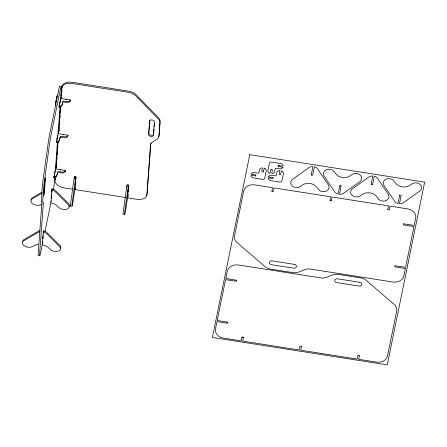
<?xml version="1.0" encoding="UTF-8"?>
<svg xmlns="http://www.w3.org/2000/svg" width="447" height="447" viewBox="0 0 447 447"><rect width="100%" height="100%" fill="white"/><g stroke="black" fill="none" stroke-linecap="round" stroke-linejoin="round"><path stroke-width="0.67" d="M42.783 238.178L42.878 237.296M54.579 173.961L54.651 172.961L54.26 172.967M60.725 248.051A5.817 3.475 11.6 0 0 59.747 245.302L47.136 232.753A5.817 3.475 11.6 0 0 43.443 230.842L42.269 244.788L40.711 252.404A9.689 0.598 -81.1 0 1 39.627 253.974L43.292 204.067A9.689 0.598 -81.1 0 0 43.236 202.111L42.839 202.061A9.689 0.598 -81.1 0 1 42.783 200.1L43.778 186.561A9.689 0.598 -81.1 0 1 44.348 181.555L49.662 143.174A9.689 0.598 -81.1 0 1 51.081 134.759L60.272 89.83A9.689 0.598 -81.1 0 1 61.418 87.835L60.613 98.776L59.004 107.202L60.663 106.906L61.759 106.084L62.625 102.581A0.967 0.777 4.2 0 1 63.731 101.966C65.798 102.62 70.615 103.458 70.615 99.994L61.161 98.508L61.965 87.567A9.689 5.789 11.6 0 1 71.928 83.449L128.306 92.305A9.689 5.789 11.6 0 1 135.782 95.826L158.249 118.919A9.689 5.789 11.6 0 1 159.903 122.701L158.908 136.24A9.689 5.789 11.6 0 1 156.741 139.425L152.695 141.917A9.689 5.789 11.6 0 0 150.527 145.102L146.862 195.009A9.689 5.789 11.6 0 1 137.184 199.356L127.63 197.853L128.568 185.086L127.099 184.851A5.817 0.358 -81.1 0 0 126.384 189.187L123.433 210.297A5.817 0.358 -81.1 0 0 123.238 214.381M42.51 243.621L42.683 241.224M42.856 238.827L43.091 235.636M43.27 233.239L43.443 230.842M68.989 206.749A5.817 3.475 11.6 0 0 68.335 203.34L55.724 190.796A5.817 3.475 11.6 0 0 52.031 188.885L50.852 202.826L44.985 231.507M51.092 201.658L51.154 200.859M51.327 198.462L51.617 194.473M51.796 192.076L52.031 188.885M57.97 141.984L55.987 168.955L65.441 170.441C65.441 173.905 60.624 173.067 58.563 172.413A0.967 0.777 4.2 0 0 57.451 173.028L56.585 176.531L55.489 177.358L53.83 177.649L55.439 169.223L57.467 141.638M60.557 106.76L58.574 133.731L68.028 135.218C68.028 138.682 63.211 137.844 61.15 137.19A0.967 0.777 4.2 0 0 60.038 137.805L59.172 141.308L58.076 142.129L56.417 142.425L58.026 133.999L60.004 107.029M54.869 176.956L54.568 181.057A9.689 0.598 -81.1 0 1 53.534 189.087M60.412 101.508L60.546 99.67L60.256 101.095M55.322 178.057L55.121 180.789A9.689 5.789 11.6 0 0 63.949 187.857L72.313 189.17M55.361 179.616L55.456 178.252M56.54 163.49L56.227 167.781L56.825 167.876M56.68 161.652L56.992 157.361M57.171 154.908L57.445 151.231M57.579 149.393L57.892 145.102M58.026 143.263L58.116 142.034M58.903 131.334L59.222 127.043M59.356 125.205L59.669 120.913M59.803 119.07L60.077 115.393M60.256 112.94L60.569 108.649M61.602 94.602L61.904 90.495M62.105 87.763L62.206 86.394A9.689 5.789 11.6 0 1 72.168 82.276L128.546 91.132A9.689 5.789 11.6 0 1 136.022 94.652L158.489 117.745A9.689 5.789 11.6 0 1 160.143 121.528L159.149 135.072A9.689 5.789 11.6 0 1 158.523 136.827M60.731 170.083L60.641 169.614M63.323 134.793L63.234 134.323M74.269 178.979L74.442 176.587L75.917 176.816L74.979 189.584L125.518 197.529M75.275 187.611L74.979 189.584M75.454 185.22L75.744 181.231M75.923 178.839L76.04 177.241M126.92 187.248L127.099 184.851M128.043 194.289L127.63 197.853M128.222 191.897L128.512 187.902M128.63 186.304L128.691 185.505M149.84 119.913L148.845 133.452A2.425 1.447 11.6 0 0 150.907 135.24A2.425 1.447 11.6 0 0 153.561 134.458M150.768 143.928L147.102 193.836A9.689 5.789 11.6 0 1 146.309 195.825M153.684 133.357L153.997 129.122M154.181 126.585L154.433 123.199M60.161 101.57L59.769 103.475L59.742 102.447M57.138 138.592L56.998 137.698M51.55 195.3L51.226 196.512M55.568 103.43L55.54 105.47M55.758 102.503L56.132 100.653M56.322 99.731L56.512 98.804M56.702 97.882L56.892 96.954A1.939 1.548 4.2 0 1 56.981 96.686M59.004 107.202L59.194 106.269C61.731 106.598 62.82 103.799 62.692 101.687A0.967 0.777 4.2 0 1 63.798 101.072C65.944 101.408 69.386 102.631 70.615 99.994M59.295 105.805L59.674 103.939M61.161 98.508L61.401 97.334M56.417 142.425L56.512 141.962M56.613 141.492L56.992 139.626M57.087 139.162L57.473 137.274M57.574 136.799L57.864 135.368M58.574 133.731L58.814 132.558M53.83 177.649L54.31 175.319M54.405 174.855L55.177 171.072M55.277 170.592L55.372 170.117M68.028 135.218C66.799 137.86 63.357 136.631 61.211 136.296A0.967 0.777 4.2 0 0 60.105 136.911C60.284 139.134 59.049 141.839 56.484 141.531M65.441 170.441C64.212 173.084 60.77 171.86 58.624 171.519A0.967 0.777 4.2 0 0 57.518 172.134C57.697 174.358 56.462 177.062 53.897 176.755M263.339 171.844L264.222 168.133A3.744 2.989 4.2 0 1 264.926 168.452L266.239 170A2.531 2.023 4.2 0 1 266.261 170.732L264.747 178.124A1.939 1.548 4.2 0 1 262.523 179.348L253.192 177.884A2.531 2.023 4.2 0 1 252.332 177.615C249.202 175.196 251.259 174.671 255.528 176.107L255.88 175.09M241.972 337.066L241.196 340.871L223.182 338.044A9.689 7.75 4.2 0 1 215.443 329.221L217.002 321.605L227.534 323.259L227.875 322.242M311.196 174.989L312.911 166.608A5.817 4.649 4.2 0 0 308.771 167.737L292.589 179.342A5.817 4.649 4.2 0 0 292.282 185.913A5.817 4.649 4.2 0 0 300.49 186.377L302.077 185.242A9.689 7.75 4.2 0 1 317.158 187.611L318.197 189.154A5.817 4.649 4.2 0 0 326.075 191.221A5.817 4.649 4.2 0 0 328.394 184.969L317.823 169.162A5.817 4.649 4.2 0 0 314.386 166.837L312.66 175.241L311.201 175.034M301.446 346.403L300.669 350.208L357.198 359.086L357.974 355.281L358.265 355.304M331.233 200.82L332.015 197.015L388.544 205.894L387.761 209.693M339.826 185.723L338.111 194.104A5.817 4.649 4.2 0 1 334.674 191.785L324.097 175.973A5.817 4.649 4.2 0 1 326.416 169.72A5.817 4.649 4.2 0 1 334.3 171.788L335.334 173.335A9.689 7.75 4.2 0 0 350.42 175.699L352.001 174.565A5.817 4.649 4.2 0 1 360.215 175.028A5.817 4.649 4.2 0 1 359.908 181.599L343.726 193.205A5.817 4.649 4.2 0 1 339.58 194.333L341.055 185.84M372.547 184.622L374.262 176.241A5.817 4.649 4.2 0 1 377.698 178.56L388.27 194.367A5.817 4.649 4.2 0 1 385.957 200.625A5.817 4.649 4.2 0 1 378.073 198.557L377.039 197.01A9.689 7.75 4.2 0 0 361.953 194.641L360.366 195.78A5.817 4.649 4.2 0 1 352.158 195.317A5.817 4.649 4.2 0 1 352.465 188.746L368.646 177.141A5.817 4.649 4.2 0 1 372.792 176.012L371.077 184.393L372.541 184.645M399.702 195.127L397.986 203.508A5.817 4.649 4.2 0 1 394.55 201.184L383.979 185.376A5.817 4.649 4.2 0 1 386.297 179.124A5.817 4.649 4.2 0 1 394.176 181.186L395.209 182.734A9.689 7.75 4.2 0 0 410.296 185.103L411.883 183.968A5.817 4.649 4.2 0 1 420.091 184.432A5.817 4.649 4.2 0 1 419.783 190.998L403.602 202.608A5.817 4.649 4.2 0 1 399.462 203.737L401.177 195.333L399.73 195.076M42.778 238.156L42.666 238.469M263.311 171.894C259.45 173.246 265.3 164.714 259.875 169A2.531 2.023 4.2 0 0 259.567 169.681L259.009 172.503A0.967 0.777 4.2 0 1 257.902 173.118L254.282 172.553A2.531 2.023 4.2 0 0 253.371 172.542L251.482 173.548A3.744 2.989 4.2 0 0 251.108 174.101L255.891 175.045M271.994 169.743C273.603 169.324 269.329 176.459 274.262 172.425A2.531 2.023 4.2 0 0 274.57 171.743L275.128 168.921A0.967 0.777 4.2 0 1 276.235 168.307L279.856 168.871A2.531 2.023 4.2 0 0 280.772 168.877L282.655 167.876A3.744 2.989 4.2 0 0 283.035 167.323L278.252 166.396M278.453 165.39L278.61 165.317C282.878 166.753 284.935 166.228 281.806 163.809A2.531 2.023 4.2 0 0 280.945 163.535L271.614 162.071A1.939 1.548 4.2 0 0 269.396 163.295L267.882 170.693A2.531 2.023 4.2 0 0 267.898 171.424L269.211 172.972A3.744 2.989 4.2 0 0 269.915 173.291L270.798 169.581L271.089 169.603M278.257 166.334L278.447 165.463M273.123 177.805L272.832 178.811C268.58 177.403 266.412 177.867 269.58 180.325A2.531 2.023 4.2 0 0 270.441 180.594L279.772 182.058A1.939 1.548 4.2 0 0 281.996 180.834L283.51 173.436A2.531 2.023 4.2 0 0 283.487 172.704L282.174 171.162A3.744 2.989 4.2 0 0 281.47 170.838L280.504 174.637L279.112 174.352L279.878 170.586L278.218 170.883L277.129 171.709A2.531 2.023 4.2 0 0 276.816 172.386L276.257 175.213A0.967 0.777 4.2 0 1 275.151 175.827L271.53 175.263A2.531 2.023 4.2 0 0 270.619 175.252L268.731 176.252A3.744 2.989 4.2 0 0 268.356 176.805L273.139 177.755M236.446 280.291L236.267 281.185M236.256 281.236L225.584 279.649L217.248 320.438L227.881 322.203M241.978 337.044L242.263 337.088M243.162 337.234L243.447 337.278L242.665 341.1L299.194 349.979L299.987 346.146L301.446 346.386M330.02 200.681L330.54 196.781L274.011 187.908L272.955 191.729M331.205 200.871L330.048 200.63M339.832 185.701L340.111 185.745M403.529 223.807L414.207 225.383L415.766 217.773A9.689 7.75 4.2 0 0 408.027 208.95L390.013 206.123L389.231 209.945L387.767 209.749M394.947 265.764L405.625 267.345L413.961 226.556L403.434 224.902L403.524 223.858M41.37 192.501L32.525 197.719A5.817 3.475 11.6 0 0 31.173 200.105M42.309 192.981L32.285 198.893A5.817 3.475 11.6 0 0 32.933 203.933A5.817 3.475 11.6 0 0 41.023 204.586L42.236 203.871M65.949 99.435L65.983 99.027M60.697 95.077L61.58 95.217M69.967 100.793L70.548 100.888M57.814 130.256L59.205 130.474M271.089 169.625L271.988 169.765M340.111 185.768L341.011 185.907M272.944 191.668L271.765 191.534L272.541 187.673L254.527 184.846A9.689 7.75 4.2 0 0 243.716 191.003L234.524 235.938A9.689 7.75 4.2 0 0 237.1 242.626L265.06 266.669A9.689 7.75 4.2 0 0 270.48 269.088L292.774 272.592A9.689 7.75 4.2 0 0 298.819 271.972L304.541 269.725A9.689 7.75 4.2 0 1 310.587 269.1L392.762 282.007A9.689 7.75 4.2 0 0 403.825 276.134L405.384 268.518L394.857 266.865L394.941 265.831M55.523 165.53L56.618 165.697M64.793 171.246L65.374 171.335M242.257 337.111L243.157 337.25M358.265 355.326L359.449 355.482L358.667 359.315L376.681 362.143A9.689 7.75 4.2 0 0 387.493 355.985L396.685 311.056A9.689 7.75 4.2 0 0 394.109 304.362L366.149 280.325A9.689 7.75 4.2 0 0 360.729 277.9L338.435 274.402A9.689 7.75 4.2 0 0 332.389 275.022L326.668 277.269A9.689 7.75 4.2 0 1 320.622 277.889L238.447 264.987A9.689 7.75 4.2 0 0 227.383 270.86L225.824 278.475L236.463 280.241M75.308 183.091L75.604 181.935M128.255 190.204L128.038 191.389M56.16 105.296L55.411 103.816L56.959 96.066A1.939 1.548 4.2 0 1 57.736 95.077M57.138 96.418A1.939 1.548 4.2 0 1 57.372 96.172M40.101 231.809A5.817 3.475 11.6 0 0 37.85 232.507L23.702 240.849A5.817 3.475 11.6 0 0 24.35 245.895A5.817 3.475 11.6 0 0 32.441 246.548L33.827 245.733A9.689 5.789 11.6 0 1 38.325 244.503M43.203 232.015A5.817 3.475 11.6 0 1 46.896 233.926L59.507 246.476A5.817 3.475 11.6 0 1 58.144 251.203A5.817 3.475 11.6 0 1 50.142 249.325L48.907 248.102A9.689 5.789 11.6 0 0 42.588 244.878M39.828 230.713A5.817 3.475 11.6 0 0 38.084 231.334L23.942 239.676A5.817 3.475 11.6 0 0 22.618 241.346M59.987 86.735A9.689 0.598 -81.1 0 0 58.797 89.601L49.606 134.53A9.689 0.598 -81.1 0 0 48.192 142.945L42.873 181.326A9.689 0.598 -81.1 0 0 42.309 186.332L41.314 199.87A9.689 0.598 -81.1 0 0 41.37 201.832L41.767 201.876A9.689 0.598 -81.1 0 1 41.822 203.838L38.157 253.745A9.689 0.598 -81.1 0 0 38.297 255.639M51.176 202.916A9.689 5.789 11.6 0 1 57.495 206.14L58.73 207.369A5.817 3.475 11.6 0 0 66.732 209.241A5.817 3.475 11.6 0 0 68.095 204.514L55.484 191.97A5.817 3.475 11.6 0 0 51.791 190.059M74.442 176.587A5.817 0.358 -81.1 0 0 73.733 180.918L70.782 202.027A5.817 0.358 -81.1 0 0 70.855 205.184M75.917 176.816A5.817 0.358 -81.1 0 0 75.202 181.152L72.252 202.256A5.817 0.358 -81.1 0 0 72.056 206.341A5.817 0.358 -81.1 0 0 73.414 199.323L73.705 197.256A9.689 0.598 -81.1 0 1 75.269 188.193M150.829 143.47A9.689 5.789 11.6 0 1 150.957 143.023M128.088 195.719A9.689 0.598 -81.1 0 0 126.356 205.525L126.065 207.587A5.817 0.358 -81.1 0 1 124.707 214.61A5.817 0.358 -81.1 0 1 124.903 210.526L127.853 189.422A5.817 0.358 -81.1 0 1 128.568 185.086M43.672 195.931L44.437 192.182L45.454 177.867L44.706 181.862L43.672 195.931M149.6 121.081L148.605 134.625A2.425 1.447 11.6 0 0 150.885 136.452A2.425 1.447 11.6 0 0 153.382 135.374L154.377 121.835A2.425 1.447 11.6 0 0 152.097 120.008A2.425 1.447 11.6 0 0 149.6 121.081M249.784 154.673L212.386 337.44L387.258 364.897L424.65 182.13L249.784 154.673M294.456 264.378L272.162 260.88A2.425 1.939 4.2 0 0 269.379 262.406A2.425 1.939 4.2 0 0 271.379 264.685L293.679 268.189A2.425 1.939 4.2 0 0 296.456 266.658A2.425 1.939 4.2 0 0 294.456 264.378M359.829 282.308L337.53 278.805A2.425 1.939 4.2 0 0 334.753 280.336A2.425 1.939 4.2 0 0 336.753 282.61L359.047 286.114A2.425 1.939 4.2 0 0 361.824 284.583A2.425 1.939 4.2 0 0 359.829 282.308"/></g></svg>
